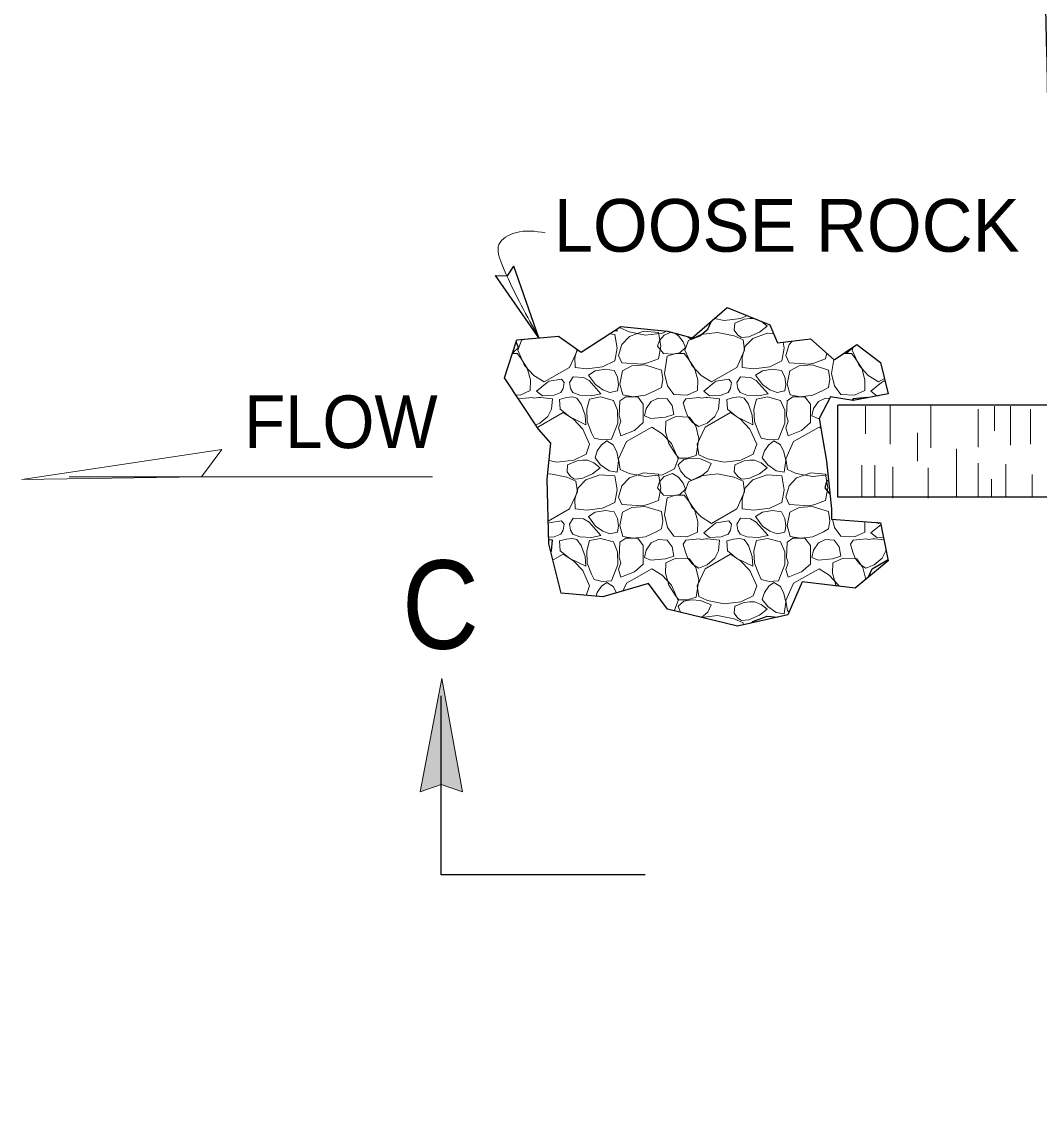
# Model space of a CAD drawing. Extents: x -120 to 879, y -38 to 233.
# Drawn here: x 693.21 to 716.22, y 113.71 to 138.33 of the extents above; entities that cross this region are included whole.
import ezdxf
from ezdxf.enums import TextEntityAlignment as Align

# ---------------------------------------------------------------- set-up
doc = ezdxf.new("R2010")
doc.units = 0
doc.header["$LTSCALE"] = 0.48
doc.layers.add('1', color=7, linetype='Continuous', lineweight=13)

msp = doc.modelspace()

# ---------------------------------------------------------------- hatches: boundary and pattern name
at = {"layer": '1'}
msp.add_hatch(color=256, dxfattribs=at).paths.add_polyline_path([(702.2229, 120.9125), (702.7088, 123.4729), (703.1772, 120.9152), (702.6936, 121.0752)])

# ---------------------------------------------------------------- linework, layer by layer
at = {"layer": '1', "lineweight": 25}
for p, q in [((704.9061, 131.177), (704.3416, 132.8007)), ((704.9061, 131.177), (703.9246, 132.5882)), ((710.115, 131.4813), (710.1286, 131.4721)), ((711.6652, 127.5788), (711.6652, 129.659)), ((717.3692, 129.659), (711.6652, 129.659)), ((717.3753, 127.5788), (711.6652, 127.5788))]:
    msp.add_line(p, q, dxfattribs=at)
at = {"layer": '1'}
for p, q in [((712.2914, 129.6321), (712.2914, 129.0101)), ((712.8487, 129.6535), (712.8487, 128.7742)), ((713.7703, 129.6535), (713.7703, 128.6883)), ((715.2062, 129.6321), (715.2062, 129.0744)), ((715.5706, 129.6321), (715.5706, 128.7527)), ((716.0207, 129.5677), (716.0207, 128.7742)), ((713.4702, 129.0316), (713.4702, 128.3881)), ((714.3489, 128.6669), (714.3489, 127.5945)), ((712.2057, 128.3023), (712.2057, 127.5945)), ((712.5057, 128.3023), (712.5057, 127.5731)), ((712.9129, 128.2594), (712.9129, 127.5516)), ((714.8418, 128.3452), (714.8418, 127.5731)), ((715.4634, 128.3237), (715.4634, 127.5731)), ((702.4975, 128.038), (694.2819, 128.038)), ((713.7059, 128.238), (713.7059, 127.5516)), ((716.0635, 128.0878), (716.0635, 127.5731)), ((715.1419, 127.9806), (715.1419, 127.5945))]:
    msp.add_line(p, q, dxfattribs=at)
at = {"layer": '1', "lineweight": 25}
for points in [[(703.9246, 132.5882), (704.195, 132.5782), (704.3416, 132.8007)], [(708.2787, 131.2007), (708.3563, 131.1516), (708.5433, 131.2262), (708.7223, 131.3756), (708.8043, 131.5399), (708.7942, 131.5442)], [(706.6287, 131.3482), (706.6727, 131.3399), (706.6776, 131.3796)], [(704.3079, 130.8372), (704.314, 130.8382), (704.4413, 130.9576), (704.3897, 131.0892)], [(711.7956, 130.8242), (711.876, 130.8382), (712.0033, 130.9576), (712.0018, 130.9617)], [(712.3416, 129.823), (712.324, 129.8319), (712.1597, 129.8169), (712.0103, 129.8019), (711.9859, 129.7653)], [(711.4547, 127.9679), (711.413, 127.9202), (711.3683, 127.7859), (711.4873, 127.641)], [(712.6135, 126.9956), (712.5867, 126.9802), (712.5558, 127.0001)], [(705.1777, 126.3427), (705.1873, 126.3619), (705.21, 126.6006), (705.1303, 126.6095)], [(712.3509, 125.7588), (712.443, 125.9586), (712.8004, 126.1628)], [(709.709, 124.7266), (709.7447, 124.7639), (710.066, 124.8832), (710.3066, 124.862)], [(707.312, 119.0326), (702.6936, 119.0326), (702.6936, 123.0798)]]:
    msp.add_lwpolyline(points, dxfattribs=at)
msp.add_lwpolyline([(711.5198, 127.0797), (712.6343, 126.994), (712.8057, 126.136), (712.0557, 125.514), (710.8554, 125.6642), (710.5339, 124.9135), (709.398, 124.6561), (707.812, 125.0422), (707.3833, 125.6212), (706.3545, 125.321), (705.4115, 125.4068), (705.1329, 126.5221), (705.09, 127.9806), (705.1757, 128.7956), (704.8971, 129.1173), (704.1255, 130.2755), (704.4042, 131.1335), (705.3472, 131.2192), (705.8616, 130.8547), (706.7618, 131.4338), (707.812, 131.3265), (708.3692, 131.1763), (709.1622, 131.8627), (710.1267, 131.4767), (710.2982, 131.0691), (711.0482, 131.1549), (711.5841, 130.6831), (712.0985, 131.0263), (712.6343, 130.6188), (712.8057, 129.9109), (712.0127, 129.7608), (711.4984, 129.8466), (711.2412, 129.3533), (711.4127, 128.3881), (711.5198, 127.3157)], close=True, dxfattribs=at)
at = {"layer": '1'}
for points in [[(709.614, 131.6818), (709.475, 131.6142), (709.095, 131.5696), (708.8745, 131.6137)], [(709.7821, 131.6146), (709.6777, 131.6146), (709.5503, 131.5999), (709.336, 131.5096), (709.323, 131.3529), (709.403, 131.2426), (709.49, 131.1859), (709.6567, 131.2022), (709.8977, 131.3063), (710.0707, 131.4429), (709.9317, 131.5546), (709.8471, 131.5886)], [(706.5021, 131.2668), (706.6207, 131.2562), (706.6733, 130.9426), (706.6207, 130.6589), (706.3447, 130.5246), (705.9863, 130.4796), (705.7247, 130.5096), (705.7177, 130.7336), (705.772, 130.9182)], [(707.7879, 131.329), (707.6987, 131.2856), (707.3187, 131.2409), (706.9453, 131.3156), (706.743, 131.4049), (706.7407, 131.4202)], [(707.8945, 131.3042), (707.7367, 131.2413), (707.632, 131.1216), (707.5873, 130.9872), (707.722, 130.8233), (707.9237, 130.8082), (708.095, 130.8382), (708.2223, 130.9576), (708.1697, 131.0919), (708.0653, 131.2262), (707.9773, 131.2819)], [(710.4306, 131.0842), (710.4543, 130.9426), (710.4017, 130.6589), (710.1257, 130.5246), (709.7673, 130.4796), (709.5057, 130.5096), (709.4987, 130.7336), (709.5733, 130.9872), (709.7447, 131.1666), (710.066, 131.2859), (710.2123, 131.273)], [(705.7749, 130.9161), (705.7777, 130.8979), (705.5987, 130.5096), (705.0247, 130.1816), (704.7923, 130.3306), (704.5833, 130.5546), (704.4273, 130.8982), (704.5087, 131.1219), (704.562, 131.1478)], [(711.4142, 130.8326), (711.3903, 130.7036), (711.1443, 130.6142), (711.0247, 130.5842), (710.562, 130.6142), (710.4873, 130.7782), (710.562, 131.0319), (710.6342, 131.1076)], [(712.7215, 130.2587), (712.5867, 130.1816), (712.3543, 130.3306), (712.1453, 130.5546), (711.9893, 130.8982), (712.0158, 130.9711)], [(704.3842, 129.8872), (704.4787, 129.8826), (704.7107, 129.9869), (704.7177, 130.2259), (704.643, 130.4946), (704.4937, 130.7186), (704.412, 130.8233), (704.3034, 130.8233)], [(711.5746, 130.6914), (711.526, 130.3752), (711.593, 130.0916), (711.735, 129.8976), (712.0407, 129.8826), (712.2727, 129.9869), (712.2797, 130.2259), (712.205, 130.4946), (712.0557, 130.7186), (711.974, 130.8233), (711.7942, 130.8233)], [(712.5869, 129.8695), (712.548, 129.8672), (712.4137, 129.9723), (712.6527, 130.1662), (712.6973, 130.1962), (712.7352, 130.2022)], [(704.8337, 129.2126), (704.9263, 129.2496), (705.1053, 129.3989), (705.1873, 129.5632), (705.21, 129.8019), (704.941, 129.8319), (704.8963, 129.8319), (704.7917, 129.8169), (704.762, 129.8319), (704.5977, 129.8169), (704.4483, 129.8019), (704.4447, 129.7964)], [(711.4793, 129.8099), (711.3837, 129.8169), (711.2267, 129.7426), (711.1147, 129.5779), (711.0773, 129.4139), (711.2193, 129.3539), (711.2426, 129.3561)], [(704.876, 129.149), (704.881, 129.1599), (705.455, 129.4879), (705.6873, 129.3389), (705.8963, 129.1149), (706.0523, 128.7713), (705.971, 128.5476), (705.694, 128.4129), (705.314, 128.3682), (705.1346, 128.4042)], [(714.8418, 129.5677), (714.8418, 128.7098), (714.8418, 128.8599)], [(711.4434, 128.08), (711.0997, 128.0396), (710.7263, 128.1142), (710.524, 128.2036), (710.4877, 128.4429), (710.6667, 128.8312), (711.2407, 129.1592), (711.2802, 129.1339)], [(705.1017, 128.0924), (705.1657, 128.0999), (705.539, 128.0252), (705.7413, 127.9359), (705.7777, 127.6966), (705.5987, 127.3083), (705.1178, 127.0335)], [(705.1193, 126.9842), (705.1353, 126.9949), (705.419, 127.0396), (705.479, 126.9646), (705.457, 126.8302), (705.4043, 126.7406), (705.248, 126.6809), (705.1284, 126.6741)], [(711.5487, 127.0775), (711.593, 126.8902), (711.735, 126.6962), (712.0407, 126.6812), (712.2727, 126.7856), (712.2796, 127.0213)], [(712.6982, 126.6745), (712.548, 126.6659), (712.4137, 126.7709), (712.6419, 126.9562)], [(712.7116, 126.6073), (712.503, 126.6306), (712.4583, 126.6306), (712.3537, 126.6156), (712.324, 126.6306), (712.1597, 126.6156), (712.0103, 126.6006), (711.9507, 126.5109), (712.0027, 126.3319), (712.0553, 126.1976), (712.1597, 126.0632), (712.3013, 125.9736), (712.4883, 126.0482), (712.6673, 126.1976), (712.7493, 126.3619), (712.753, 126.4002)], [(705.2247, 126.1549), (705.455, 126.2866), (705.6873, 126.1376), (705.8963, 125.9136), (706.0523, 125.5699), (705.9744, 125.3556)], [(712.2985, 125.7153), (712.234, 125.9882), (712.092, 126.1822), (711.7863, 126.1972), (711.5543, 126.0929), (711.5473, 125.8539), (711.622, 125.5853), (711.6343, 125.5667)], [(706.8037, 125.4521), (706.8857, 125.6299), (707.4597, 125.9579), (707.692, 125.8089), (707.901, 125.5849), (708.057, 125.2412), (707.9757, 125.0176), (707.9547, 125.0074)], [(710.5643, 124.9844), (710.524, 125.0022), (710.4877, 125.2416), (710.6667, 125.6299), (711.2407, 125.9579), (711.473, 125.8089), (711.682, 125.5849), (711.6937, 125.5593)], [(706.6599, 125.4101), (706.5887, 125.5572), (706.439, 125.6469), (706.3243, 125.5596), (706.2237, 125.4222), (706.1981, 125.3353)], [(708.581, 124.855), (708.7223, 124.9729), (708.8043, 125.1372), (708.558, 125.2416), (708.3563, 125.2566), (708.185, 125.2266), (708.0577, 125.1072), (708.1103, 124.9729), (708.1136, 124.9688)], [(708.5793, 124.8554), (708.9467, 124.8986), (709.32, 124.8239), (709.5223, 124.7346), (709.5297, 124.6859)]]:
    msp.add_lwpolyline(points, dxfattribs=at)
for points in [[(706.781, 130.6142), (706.7063, 130.7782), (706.781, 131.0319), (706.9523, 131.2113), (707.2737, 131.3306), (707.6093, 131.3009), (707.662, 130.9872), (707.6093, 130.7036), (707.3633, 130.6142), (707.2437, 130.5842)], [(709.5223, 131.1372), (709.5587, 130.8979), (709.3797, 130.5096), (708.8057, 130.1816), (708.5733, 130.3306), (708.3643, 130.5546), (708.2083, 130.8982), (708.2897, 131.1219), (708.5667, 131.2566), (708.9467, 131.3012), (709.32, 131.2266)], [(708.4917, 129.9869), (708.4987, 130.2259), (708.424, 130.4946), (708.2747, 130.7186), (708.193, 130.8233), (708.006, 130.8233), (707.8047, 130.7636), (707.745, 130.3752), (707.812, 130.0916), (707.954, 129.8976), (708.2597, 129.8826)], [(706.3503, 130.0062), (706.5133, 129.9449), (706.6833, 129.9829), (706.7063, 130.1252), (706.685, 130.2943), (706.6087, 130.4433), (706.4097, 130.4742), (706.1797, 130.4366), (706.0253, 130.3369), (706.1843, 130.1219)], [(706.805, 129.8896), (707.04, 129.8466), (707.317, 129.8799), (707.561, 129.9939), (707.6767, 130.0586), (707.705, 130.2436), (707.6763, 130.4516), (707.3013, 130.5692), (707.0107, 130.5456), (706.7977, 130.4346), (706.7367, 130.1346)], [(710.1313, 130.0062), (710.2943, 129.9449), (710.4643, 129.9829), (710.4873, 130.1252), (710.466, 130.2943), (710.3897, 130.4433), (710.1907, 130.4742), (709.9607, 130.4366), (709.8063, 130.3369), (709.9653, 130.1219)], [(710.586, 129.8896), (710.821, 129.8466), (711.098, 129.8799), (711.342, 129.9939), (711.4577, 130.0586), (711.486, 130.2436), (711.4573, 130.4516), (711.0823, 130.5692), (710.7917, 130.5456), (710.5787, 130.4346), (710.5177, 130.1346)], [(705.457, 130.0316), (705.4043, 129.9419), (705.248, 129.8822), (704.986, 129.8672), (704.8517, 129.9723), (705.0907, 130.1662), (705.1353, 130.1962), (705.419, 130.2409), (705.479, 130.1659)], [(705.6207, 130.0323), (705.6733, 129.9426), (705.8297, 129.8829), (706.0917, 129.8679), (706.3077, 129.9129), (706.039, 130.2113), (705.9123, 130.2859), (705.6803, 130.3009), (705.5987, 130.1666)], [(709.238, 130.0316), (709.1853, 129.9419), (709.029, 129.8822), (708.767, 129.8672), (708.6327, 129.9723), (708.8717, 130.1662), (708.9163, 130.1962), (709.2, 130.2409), (709.26, 130.1659)], [(709.4017, 130.0323), (709.4543, 129.9426), (709.6107, 129.8829), (709.8727, 129.8679), (710.0887, 129.9129), (709.82, 130.2113), (709.6933, 130.2859), (709.4613, 130.3009), (709.3797, 130.1666)], [(705.6627, 129.8426), (705.7633, 129.8162), (705.863, 129.6819), (705.9483, 129.4336), (705.9637, 129.2136), (705.6037, 129.3916), (705.389, 129.5629), (705.3743, 129.7869), (705.5273, 129.8276)], [(706.047, 129.7956), (705.9873, 129.5642), (706.0007, 129.2856), (706.0967, 129.0339), (706.153, 128.9139), (706.3353, 128.8726), (706.545, 128.8859), (706.689, 129.2516), (706.6867, 129.5429), (706.591, 129.7636), (706.2963, 129.8459)], [(706.7583, 128.9652), (706.7063, 129.1446), (706.7583, 129.2939), (706.7213, 129.4136), (706.7363, 129.7569), (706.8707, 129.8466), (707.1393, 129.8466), (707.266, 129.6819), (707.266, 129.2639), (707.0647, 129.0849)], [(707.4457, 129.7426), (707.3337, 129.5779), (707.2963, 129.4139), (707.4383, 129.3539), (707.7667, 129.3839), (707.9533, 129.4439), (707.916, 129.6526), (707.804, 129.8022), (707.6027, 129.8169)], [(708.3787, 129.8169), (708.2293, 129.8019), (708.1697, 129.7122), (708.2217, 129.5333), (708.2743, 129.3989), (708.3787, 129.2646), (708.5203, 129.1749), (708.7073, 129.2496), (708.8863, 129.3989), (708.9683, 129.5632), (708.991, 129.8019), (708.722, 129.8319), (708.6773, 129.8319), (708.5727, 129.8169), (708.543, 129.8319)], [(709.4437, 129.8426), (709.5443, 129.8162), (709.644, 129.6819), (709.7293, 129.4336), (709.7447, 129.2136), (709.3847, 129.3916), (709.17, 129.5629), (709.1553, 129.7869), (709.3083, 129.8276)], [(709.828, 129.7956), (709.7683, 129.5642), (709.7817, 129.2856), (709.8777, 129.0339), (709.934, 128.9139), (710.1163, 128.8726), (710.326, 128.8859), (710.47, 129.2516), (710.4677, 129.5429), (710.372, 129.7636), (710.0773, 129.8459)], [(710.5393, 128.9652), (710.4873, 129.1446), (710.5393, 129.2939), (710.5023, 129.4136), (710.5173, 129.7569), (710.6517, 129.8466), (710.9203, 129.8466), (711.047, 129.6819), (711.047, 129.2639), (710.8457, 129.0849)], [(708.5193, 128.5323), (708.483, 128.7716), (708.662, 129.1599), (709.236, 129.4879), (709.4683, 129.3389), (709.6773, 129.1149), (709.8333, 128.7713), (709.752, 128.5476), (709.475, 128.4129), (709.095, 128.3682), (708.7217, 128.4429)], [(707.7733, 129.2943), (707.7663, 129.0553), (707.841, 128.7866), (707.9903, 128.5626), (708.072, 128.4579), (708.259, 128.4579), (708.4603, 128.5176), (708.52, 128.9059), (708.453, 129.1896), (708.311, 129.3836), (708.0053, 129.3986)], [(706.743, 128.2036), (706.7067, 128.4429), (706.8857, 128.8312), (707.4597, 129.1592), (707.692, 129.0102), (707.901, 128.7862), (708.057, 128.4426), (707.9757, 128.2189), (707.6987, 128.0842), (707.3187, 128.0396), (706.9453, 128.1142)], [(706.6643, 128.6022), (706.5887, 128.7586), (706.439, 128.8483), (706.3243, 128.7609), (706.2237, 128.6236), (706.1763, 128.4626), (706.2993, 128.3036), (706.4923, 128.1722), (706.6727, 128.1386), (706.7053, 128.4039)], [(710.4453, 128.6022), (710.3697, 128.7586), (710.22, 128.8483), (710.1053, 128.7609), (710.0047, 128.6236), (709.9573, 128.4626), (710.0803, 128.3036), (710.2733, 128.1722), (710.4537, 128.1386), (710.4863, 128.4039)], [(693.2114, 127.9763), (697.7342, 128.6536), (697.2727, 128.0379)], [(705.622, 128.0412), (705.709, 127.9846), (705.8757, 128.0009), (706.1167, 128.1049), (706.2897, 128.2416), (706.1507, 128.3533), (706.0013, 128.4133), (705.8967, 128.4133), (705.7693, 128.3986), (705.555, 128.3082), (705.542, 128.1516)], [(708.3563, 128.4579), (708.185, 128.4279), (708.0577, 128.3086), (708.1103, 128.1743), (708.2147, 128.0399), (708.3563, 127.9502), (708.5433, 128.0249), (708.7223, 128.1743), (708.8043, 128.3386), (708.558, 128.4429)], [(709.403, 128.0412), (709.49, 127.9846), (709.6567, 128.0009), (709.8977, 128.1049), (710.0707, 128.2416), (709.9317, 128.3533), (709.7823, 128.4133), (709.6777, 128.4133), (709.5503, 128.3986), (709.336, 128.3082), (709.323, 128.1516)], [(705.7247, 127.3083), (705.7177, 127.5322), (705.7923, 127.7859), (705.9637, 127.9652), (706.285, 128.0846), (706.6207, 128.0549), (706.6733, 127.7412), (706.6207, 127.4576), (706.3447, 127.3233), (705.9863, 127.2782)], [(706.781, 127.4129), (706.7063, 127.5769), (706.781, 127.8306), (706.9523, 128.0099), (707.2737, 128.1292), (707.6093, 128.0996), (707.662, 127.7859), (707.6093, 127.5022), (707.3633, 127.4129), (707.2437, 127.3829)], [(707.9237, 127.6069), (708.095, 127.6369), (708.2223, 127.7562), (708.1697, 127.8906), (708.0653, 128.0249), (707.9237, 128.1146), (707.7367, 128.0399), (707.632, 127.9202), (707.5873, 127.7859), (707.722, 127.6219)], [(709.5223, 127.9359), (709.5587, 127.6966), (709.3797, 127.3083), (708.8057, 126.9802), (708.5733, 127.1292), (708.3643, 127.3533), (708.2083, 127.6969), (708.2897, 127.9206), (708.5667, 128.0553), (708.9467, 128.0999), (709.32, 128.0252)], [(709.5057, 127.3083), (709.4987, 127.5322), (709.5733, 127.7859), (709.7447, 127.9652), (710.066, 128.0846), (710.4017, 128.0549), (710.4543, 127.7412), (710.4017, 127.4576), (710.1257, 127.3233), (709.7673, 127.2782)], [(710.562, 127.4129), (710.4873, 127.5769), (710.562, 127.8306), (710.7333, 128.0099), (711.0547, 128.1292), (711.3903, 128.0996), (711.443, 127.7859), (711.3903, 127.5022), (711.1443, 127.4129), (711.0247, 127.3829)], [(708.4917, 126.7856), (708.4987, 127.0246), (708.424, 127.2933), (708.2747, 127.5172), (708.193, 127.6219), (708.006, 127.6219), (707.8047, 127.5622), (707.745, 127.1739), (707.812, 126.8902), (707.954, 126.6962), (708.2597, 126.6812)], [(706.3503, 126.8049), (706.5133, 126.7436), (706.6833, 126.7816), (706.7063, 126.9239), (706.685, 127.0929), (706.6087, 127.2419), (706.4097, 127.2729), (706.1797, 127.2352), (706.0253, 127.1356), (706.1843, 126.9206)], [(706.805, 126.6882), (707.04, 126.6452), (707.317, 126.6786), (707.561, 126.7926), (707.6767, 126.8572), (707.705, 127.0422), (707.6763, 127.2502), (707.3013, 127.3679), (707.0107, 127.3443), (706.7977, 127.2332), (706.7367, 126.9333)], [(710.1313, 126.8049), (710.2943, 126.7436), (710.4643, 126.7816), (710.4873, 126.9239), (710.466, 127.0929), (710.3897, 127.2419), (710.1907, 127.2729), (709.9607, 127.2352), (709.8063, 127.1356), (709.9653, 126.9206)], [(710.586, 126.6882), (710.821, 126.6452), (711.098, 126.6786), (711.342, 126.7926), (711.4577, 126.8572), (711.486, 127.0422), (711.4573, 127.2502), (711.0823, 127.3679), (710.7917, 127.3443), (710.5787, 127.2332), (710.5177, 126.9333)], [(705.6207, 126.8309), (705.6733, 126.7412), (705.8297, 126.6816), (706.0917, 126.6666), (706.3077, 126.7116), (706.039, 127.0099), (705.9123, 127.0846), (705.6803, 127.0996), (705.5987, 126.9652)], [(709.238, 126.8302), (709.1853, 126.7406), (709.029, 126.6809), (708.767, 126.6659), (708.6327, 126.7709), (708.8717, 126.9649), (708.9163, 126.9949), (709.2, 127.0396), (709.26, 126.9646)], [(709.4017, 126.8309), (709.4543, 126.7412), (709.6107, 126.6816), (709.8727, 126.6666), (710.0887, 126.7116), (709.82, 127.0099), (709.6933, 127.0846), (709.4613, 127.0996), (709.3797, 126.9652)], [(705.6627, 126.6412), (705.7633, 126.6149), (705.863, 126.4806), (705.9483, 126.2322), (705.9637, 126.0122), (705.6037, 126.1902), (705.389, 126.3616), (705.3743, 126.5856), (705.5273, 126.6262)], [(706.047, 126.5943), (705.9873, 126.3629), (706.0007, 126.0842), (706.0967, 125.8326), (706.153, 125.7126), (706.3353, 125.6713), (706.545, 125.6846), (706.689, 126.0502), (706.6867, 126.3416), (706.591, 126.5622), (706.2963, 126.6446)], [(706.7583, 125.7639), (706.7063, 125.9432), (706.7583, 126.0926), (706.7213, 126.2122), (706.7363, 126.5556), (706.8707, 126.6452), (707.1393, 126.6452), (707.266, 126.4806), (707.266, 126.0626), (707.0647, 125.8836)], [(707.4457, 126.5412), (707.3337, 126.3766), (707.2963, 126.2126), (707.4383, 126.1526), (707.7667, 126.1826), (707.9533, 126.2426), (707.916, 126.4513), (707.804, 126.6009), (707.6027, 126.6156)], [(708.3787, 126.6156), (708.2293, 126.6006), (708.1697, 126.5109), (708.2217, 126.3319), (708.2743, 126.1976), (708.3787, 126.0632), (708.5203, 125.9736), (708.7073, 126.0482), (708.8863, 126.1976), (708.9683, 126.3619), (708.991, 126.6006), (708.722, 126.6306), (708.6773, 126.6306), (708.5727, 126.6156), (708.543, 126.6306)], [(709.4437, 126.6412), (709.5443, 126.6149), (709.644, 126.4806), (709.7293, 126.2322), (709.7447, 126.0122), (709.3847, 126.1902), (709.17, 126.3616), (709.1553, 126.5856), (709.3083, 126.6262)], [(709.828, 126.5943), (709.7683, 126.3629), (709.7817, 126.0842), (709.8777, 125.8326), (709.934, 125.7126), (710.1163, 125.6713), (710.326, 125.6846), (710.47, 126.0502), (710.4677, 126.3416), (710.372, 126.5622), (710.0773, 126.6446)], [(710.5393, 125.7639), (710.4873, 125.9432), (710.5393, 126.0926), (710.5023, 126.2122), (710.5173, 126.5556), (710.6517, 126.6452), (710.9203, 126.6452), (711.047, 126.4806), (711.047, 126.0626), (710.8457, 125.8836)], [(711.2267, 126.5412), (711.1147, 126.3766), (711.0773, 126.2126), (711.2193, 126.1526), (711.5477, 126.1826), (711.7343, 126.2426), (711.697, 126.4513), (711.585, 126.6009), (711.3837, 126.6156)], [(708.5193, 125.3309), (708.483, 125.5703), (708.662, 125.9586), (709.236, 126.2866), (709.4683, 126.1376), (709.6773, 125.9136), (709.8333, 125.5699), (709.752, 125.3462), (709.475, 125.2116), (709.095, 125.1669), (708.7217, 125.2416)], [(707.7733, 126.0929), (707.7663, 125.8539), (707.841, 125.5853), (707.9903, 125.3612), (708.072, 125.2566), (708.259, 125.2566), (708.4603, 125.3162), (708.52, 125.7046), (708.453, 125.9882), (708.311, 126.1822), (708.0053, 126.1972)], [(710.4453, 125.4009), (710.3697, 125.5572), (710.22, 125.6469), (710.1053, 125.5596), (710.0047, 125.4222), (709.9573, 125.2612), (710.0803, 125.1022), (710.2733, 124.9709), (710.4537, 124.9372), (710.4863, 125.2026)], [(709.403, 124.8399), (709.49, 124.7832), (709.6567, 124.7996), (709.8977, 124.9036), (710.0707, 125.0403), (709.9317, 125.1519), (709.7823, 125.2119), (709.6777, 125.2119), (709.5503, 125.1972), (709.336, 125.1069), (709.323, 124.9502)], [(702.2229, 120.9125), (702.7088, 123.4729), (703.1772, 120.9152), (702.6936, 121.0752)]]:
    msp.add_lwpolyline(points, close=True, dxfattribs=at)
at = {"layer": '1', "lineweight": 25}
msp.add_spline([(785.7367, 151.495), (779.4864, 152.8992), (771.4503, 156.3457), (761.1182, 160.9411), (751.8065, 165.6642), (741.7296, 168.2172), (733.9486, 168.3448), (725.0196, 166.813), (721.448, 164.3877), (717.2387, 159.537), (715.7079, 153.4098), (716.0906, 144.3467), (716.4733, 129.5393), (716.6008, 119.455), (716.6008, 113.7107)], degree=3, dxfattribs=at)
at = {"layer": '1'}
msp.add_spline([(705.0472, 133.5571), (704.3788, 133.5565), (704.0018, 133.2924), (704.0772, 132.8302), (704.8547, 131.2785)], degree=3, dxfattribs=at)

# ---------------------------------------------------------------- texts
msp.add_text('LOOSE ROCK', height=1.191, dxfattribs=at).set_placement((710.5083, 133.1277), align=Align.CENTER)
for s, height, width, p in [('FLOW', 1.191, 0.95, (700.4298, 128.6852)), ('C', 2, 0.9, (702.6794, 124.1469))]:
    msp.add_text(s, height=height, dxfattribs=dict(at, width=width)).set_placement(p, align=Align.CENTER)

doc.saveas('drawing.dxf')
